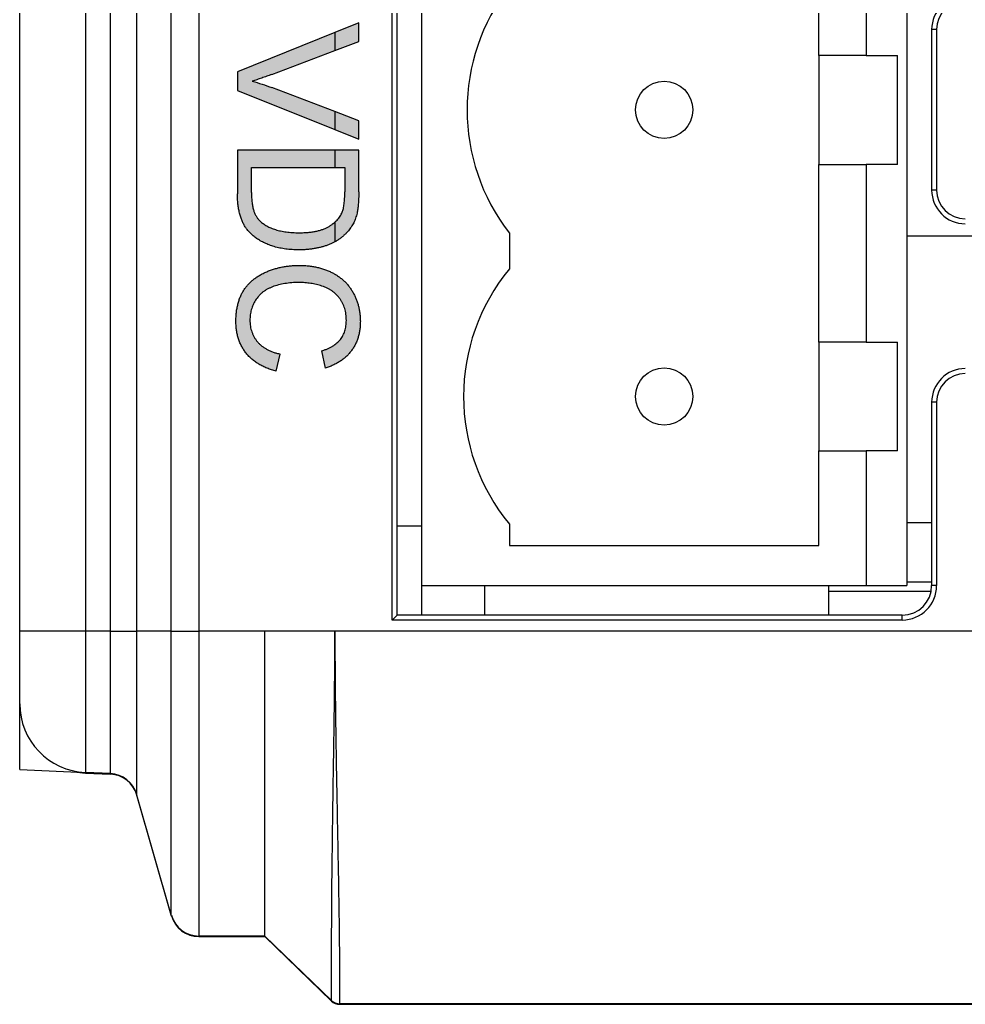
# Model space of a CAD drawing. Extents: x 322 to 1472, y 144 to 807.
# Drawn here: x 426.13 to 442.63, y 483.73 to 500.91 of the extents above; entities that cross this region are included whole.
import ezdxf

# ---------------------------------------------------------------- set-up
doc = ezdxf.new("R2010")
doc.units = 0
doc.header["$LTSCALE"] = 2
doc.layers.get('0').update_dxf_attribs({"linetype": 'CONTINUOUS'})
doc.layers.add('DIM', color=7, linetype='CONTINUOUS')

msp = doc.modelspace()

# ---------------------------------------------------------------- hatches: boundary and pattern name
at = {"layer": 'DIM'}
for points in [[(431.626, 500.688), (431.626, 500.375), (432.043, 500.533), (432.043, 500.856)], [(431.626, 499.307), (431.626, 498.993), (432.043, 498.825), (432.043, 499.149)]]:
    msp.add_hatch(color=256, dxfattribs=at).paths.add_polyline_path(points, flags=0)
h = msp.add_hatch(color=256, dxfattribs=at)
edge = h.paths.add_edge_path(flags=0)
edge.add_line((431.626, 499.307), (430.526, 499.726))
edge.add_spline(control_points=[(430.526, 499.726), (430.469, 499.747), (430.356, 499.789), (430.241, 499.823), (430.184, 499.841)], knot_values=[0, 0, 0, 0, 0.503559, 1, 1, 1, 1], weights=[1, 1, 1, 1, 1], degree=3, periodic=0)
edge.add_spline(control_points=[(430.184, 499.841), (430.211, 499.849), (430.266, 499.865), (430.35, 499.893), (430.437, 499.924), (430.496, 499.946), (430.526, 499.957)], knot_values=[0, 0, 0, 0, 0.234415, 0.480262, 0.734313, 1, 1, 1, 1], weights=[1, 1, 1, 1, 1, 1, 1], degree=3, periodic=0)
edge.add_line((430.526, 499.957), (431.626, 500.375))
edge.add_line((431.626, 500.375), (431.626, 500.688))
edge.add_line((431.626, 500.688), (429.926, 500.003))
edge.add_line((429.926, 500.003), (429.926, 499.679))
edge.add_line((429.926, 499.679), (431.626, 498.993))
edge.add_line((431.626, 498.993), (431.626, 499.307))
h = msp.add_hatch(color=256, dxfattribs=at)
edge = h.paths.add_edge_path(flags=0)
edge.add_spline(control_points=[(431.001, 497.195), (430.962, 497.195), (430.887, 497.197), (430.78, 497.207), (430.681, 497.223), (430.592, 497.247), (430.511, 497.276), (430.439, 497.311), (430.375, 497.351), (430.338, 497.383), (430.32, 497.398)], knot_values=[0, 0, 0, 0, 0.159911, 0.308166, 0.444832, 0.572184, 0.689559, 0.79914, 0.902227, 1, 1, 1, 1], weights=[1, 1, 1, 1, 1, 1, 1, 1, 1, 1, 1], degree=3, periodic=0)
edge.add_spline(control_points=[(430.32, 497.398), (430.308, 497.41), (430.285, 497.435), (430.255, 497.479), (430.229, 497.528), (430.208, 497.583), (430.191, 497.647), (430.179, 497.721), (430.172, 497.806), (430.171, 497.866), (430.17, 497.898)], knot_values=[0, 0, 0, 0, 0.092912, 0.19007, 0.292993, 0.402666, 0.523878, 0.663347, 0.822044, 1, 1, 1, 1], weights=[1, 1, 1, 1, 1, 1, 1, 1, 1, 1, 1], degree=3, periodic=0)
edge.add_line((430.17, 497.898), (430.17, 498.335))
edge.add_line((430.17, 498.335), (431.626, 498.335))
edge.add_line((431.626, 498.335), (431.626, 498.633))
edge.add_line((431.626, 498.633), (429.926, 498.633))
edge.add_line((429.926, 498.633), (429.926, 497.875))
edge.add_spline(control_points=[(429.926, 497.875), (429.926, 497.844), (429.927, 497.784), (429.934, 497.697), (429.945, 497.615), (429.961, 497.539), (429.981, 497.468), (430.005, 497.402), (430.034, 497.342), (430.067, 497.286), (430.106, 497.235), (430.151, 497.186), (430.203, 497.139), (430.261, 497.094), (430.326, 497.052), (430.399, 497.014), (430.481, 496.981), (430.57, 496.951), (430.666, 496.926), (430.77, 496.909), (430.881, 496.898), (430.957, 496.897), (430.996, 496.896)], knot_values=[0, 0, 0, 0, 0.055706, 0.108235, 0.15802, 0.204715, 0.249104, 0.291294, 0.331284, 0.369664, 0.408137, 0.447919, 0.489866, 0.533759, 0.580176, 0.629994, 0.682797, 0.739427, 0.799528, 0.862735, 0.929462, 1, 1, 1, 1], weights=[1, 1, 1, 1, 1, 1, 1, 1, 1, 1, 1, 1, 1, 1, 1, 1, 1, 1, 1, 1, 1, 1, 1], degree=3, periodic=0)
edge.add_spline(control_points=[(430.996, 496.896), (431.019, 496.897), (431.065, 496.897), (431.133, 496.901), (431.199, 496.907), (431.263, 496.917), (431.325, 496.928), (431.385, 496.943), (431.443, 496.959), (431.499, 496.978), (431.553, 497.001), (431.595, 497.02), (431.619, 497.033), (431.626, 497.037)], knot_values=[0.317907, 0.317907, 0.317907, 0.317907, 0.391071, 0.462119, 0.531158, 0.59881, 0.664637, 0.72894, 0.792092, 0.854065, 0.914907, 0.974206, 1, 1, 1, 1], weights=[1, 1, 1, 1, 1, 1, 1, 1, 1, 1, 1, 1, 1, 1], degree=3, periodic=0)
edge.add_line((431.626, 497.037), (431.626, 497.38))
edge.add_spline(control_points=[(431.626, 497.38), (431.617, 497.371), (431.594, 497.353), (431.557, 497.326), (431.514, 497.299), (431.466, 497.274), (431.414, 497.252), (431.357, 497.235), (431.295, 497.22), (431.228, 497.209), (431.156, 497.2), (431.08, 497.196), (431.028, 497.195), (431.001, 497.195)], knot_values=[0, 0, 0, 0, 0.042835, 0.097587, 0.155108, 0.214934, 0.278539, 0.346076, 0.417329, 0.493427, 0.574719, 0.660863, 0.752121, 0.752121, 0.752121, 0.752121], weights=[1, 1, 1, 1, 1, 1, 1, 1, 1, 1, 1, 1, 1, 1], degree=3, periodic=0)
h = msp.add_hatch(color=256, dxfattribs=at)
edge = h.paths.add_edge_path(flags=0)
edge.add_spline(control_points=[(431.861, 497.228), (431.878, 497.249), (431.913, 497.294), (431.956, 497.368), (431.989, 497.449), (432.005, 497.506), (432.012, 497.535)], knot_values=[0, 0, 0, 0, 0.242191, 0.486857, 0.738805, 1, 1, 1, 1], weights=[1, 1, 1, 1, 1, 1, 1], degree=3, periodic=0)
edge.add_spline(control_points=[(432.012, 497.535), (432.015, 497.547), (432.02, 497.57), (432.026, 497.608), (432.031, 497.649), (432.035, 497.694), (432.039, 497.743), (432.041, 497.795), (432.042, 497.851), (432.043, 497.89), (432.043, 497.909)], knot_values=[0, 0, 0, 0, 0.092236, 0.194022, 0.305369, 0.42432, 0.554326, 0.693206, 0.842109, 1, 1, 1, 1], weights=[1, 1, 1, 1, 1, 1, 1, 1, 1, 1, 1], degree=3, periodic=0)
edge.add_line((432.043, 497.909), (432.043, 498.633))
edge.add_line((432.043, 498.633), (431.626, 498.633))
edge.add_line((431.626, 498.633), (431.626, 498.335))
edge.add_line((431.626, 498.335), (431.798, 498.335))
edge.add_line((431.798, 498.335), (431.798, 497.906))
edge.add_spline(control_points=[(431.798, 497.906), (431.798, 497.886), (431.798, 497.849), (431.796, 497.795), (431.793, 497.744), (431.788, 497.699), (431.782, 497.657), (431.774, 497.62), (431.766, 497.586), (431.758, 497.565), (431.755, 497.556)], knot_values=[0, 0, 0, 0, 0.163966, 0.317219, 0.458754, 0.588794, 0.707262, 0.814752, 0.912575, 1, 1, 1, 1], weights=[1, 1, 1, 1, 1, 1, 1, 1, 1, 1, 1], degree=3, periodic=0)
edge.add_spline(control_points=[(431.755, 497.556), (431.749, 497.543), (431.739, 497.518), (431.718, 497.483), (431.693, 497.449), (431.664, 497.416), (431.641, 497.393), (431.628, 497.382), (431.626, 497.38)], knot_values=[0.752121, 0.752121, 0.752121, 0.752121, 0.797861, 0.844315, 0.891516, 0.940273, 0.990603, 1, 1, 1, 1], weights=[1, 1, 1, 1, 1, 1, 1, 1, 1], degree=3, periodic=0)
edge.add_line((431.626, 497.38), (431.626, 497.037))
edge.add_spline(control_points=[(431.626, 497.037), (431.635, 497.042), (431.66, 497.056), (431.7, 497.081), (431.744, 497.114), (431.785, 497.149), (431.825, 497.187), (431.849, 497.214), (431.861, 497.228)], knot_values=[0, 0, 0, 0, 0.032554, 0.09036, 0.147374, 0.204025, 0.261095, 0.317907, 0.317907, 0.317907, 0.317907], weights=[1, 1, 1, 1, 1, 1, 1, 1, 1], degree=3, periodic=0)
h = msp.add_hatch(color=256, dxfattribs=at)
edge = h.paths.add_edge_path(flags=0)
edge.add_spline(control_points=[(430.143, 495.672), (430.144, 495.687), (430.144, 495.718), (430.149, 495.763), (430.156, 495.807), (430.167, 495.851), (430.181, 495.894), (430.198, 495.936), (430.218, 495.977), (430.241, 496.017), (430.266, 496.056), (430.296, 496.091), (430.328, 496.125), (430.364, 496.156), (430.403, 496.184), (430.445, 496.209), (430.49, 496.231), (430.555, 496.259), (430.642, 496.286), (430.755, 496.309), (430.875, 496.324), (430.958, 496.326), (431.001, 496.326)], knot_values=[0, 0, 0, 0, 0.037896, 0.074888, 0.111902, 0.148473, 0.185284, 0.222382, 0.259519, 0.297485, 0.335548, 0.373317, 0.411646, 0.449821, 0.488878, 0.529099, 0.570274, 0.61293, 0.701931, 0.795625, 0.894657, 1, 1, 1, 1], weights=[1, 1, 1, 1, 1, 1, 1, 1, 1, 1, 1, 1, 1, 1, 1, 1, 1, 1, 1, 1, 1, 1, 1], degree=3, periodic=0)
edge.add_spline(control_points=[(431.001, 496.326), (431.035, 496.326), (431.103, 496.324), (431.204, 496.312), (431.304, 496.293), (431.385, 496.27), (431.448, 496.248), (431.493, 496.228), (431.536, 496.205), (431.576, 496.18), (431.605, 496.157), (431.622, 496.143), (431.626, 496.139)], knot_values=[0.444504, 0.444504, 0.444504, 0.444504, 0.529901, 0.614759, 0.699204, 0.783742, 0.825855, 0.86659, 0.906833, 0.946322, 0.985486, 1, 1, 1, 1], weights=[1, 1, 1, 1, 1, 1, 1, 1, 1, 1, 1, 1, 1], degree=3, periodic=0)
edge.add_line((431.626, 496.139), (431.626, 496.472))
edge.add_spline(control_points=[(431.626, 496.472), (431.608, 496.482), (431.57, 496.503), (431.51, 496.531), (431.445, 496.556), (431.377, 496.578), (431.307, 496.595), (431.234, 496.608), (431.158, 496.618), (431.08, 496.624), (431.027, 496.625), (431, 496.625)], knot_values=[0, 0, 0, 0, 0.037705, 0.079803, 0.122424, 0.165746, 0.210189, 0.255407, 0.302057, 0.35026, 0.399661, 0.399661, 0.399661, 0.399661], weights=[1, 1, 1, 1, 1, 1, 1, 1, 1, 1, 1, 1], degree=3, periodic=0)
edge.add_spline(control_points=[(431, 496.625), (430.975, 496.625), (430.926, 496.624), (430.852, 496.619), (430.78, 496.61), (430.709, 496.598), (430.639, 496.582), (430.571, 496.564), (430.503, 496.541), (430.437, 496.516), (430.374, 496.486), (430.314, 496.454), (430.258, 496.418), (430.206, 496.38), (430.158, 496.338), (430.113, 496.293), (430.073, 496.245), (430.036, 496.193), (430.004, 496.138), (429.975, 496.079), (429.952, 496.016), (429.933, 495.949), (429.917, 495.878), (429.906, 495.804), (429.9, 495.725), (429.899, 495.671), (429.899, 495.644)], knot_values=[0, 0, 0, 0, 0.044628, 0.088589, 0.132013, 0.174938, 0.217805, 0.260116, 0.302603, 0.345066, 0.386921, 0.427527, 0.466976, 0.505763, 0.543681, 0.581504, 0.619123, 0.656755, 0.69471, 0.733827, 0.773941, 0.815344, 0.858651, 0.903752, 0.950804, 1, 1, 1, 1], weights=[1, 1, 1, 1, 1, 1, 1, 1, 1, 1, 1, 1, 1, 1, 1, 1, 1, 1, 1, 1, 1, 1, 1, 1, 1, 1, 1], degree=3, periodic=0)
edge.add_spline(control_points=[(429.899, 495.644), (429.9, 495.617), (429.901, 495.565), (429.909, 495.488), (429.923, 495.414), (429.943, 495.343), (429.968, 495.275), (429.999, 495.211), (430.036, 495.149), (430.078, 495.091), (430.126, 495.037), (430.179, 494.987), (430.238, 494.941), (430.301, 494.9), (430.369, 494.863), (430.443, 494.831), (430.521, 494.802), (430.576, 494.787), (430.604, 494.78)], knot_values=[0, 0, 0, 0, 0.0661, 0.129744, 0.191297, 0.251836, 0.311231, 0.369848, 0.428468, 0.487747, 0.547421, 0.607245, 0.667999, 0.729844, 0.793803, 0.859984, 0.928422, 1, 1, 1, 1], weights=[1, 1, 1, 1, 1, 1, 1, 1, 1, 1, 1, 1, 1, 1, 1, 1, 1, 1, 1], degree=3, periodic=0)
edge.add_line((430.604, 494.78), (430.673, 495.078))
edge.add_spline(control_points=[(430.673, 495.078), (430.652, 495.083), (430.61, 495.092), (430.55, 495.111), (430.495, 495.133), (430.443, 495.158), (430.395, 495.186), (430.351, 495.217), (430.312, 495.252), (430.276, 495.289), (430.245, 495.33), (430.217, 495.372), (430.195, 495.417), (430.176, 495.464), (430.161, 495.512), (430.151, 495.564), (430.144, 495.617), (430.144, 495.653), (430.143, 495.672)], knot_values=[0, 0, 0, 0, 0.0751, 0.147009, 0.215625, 0.28139, 0.344928, 0.405992, 0.466034, 0.525613, 0.584239, 0.64163, 0.699112, 0.75679, 0.815312, 0.874889, 0.936664, 1, 1, 1, 1], weights=[1, 1, 1, 1, 1, 1, 1, 1, 1, 1, 1, 1, 1, 1, 1, 1, 1, 1, 1], degree=3, periodic=0)
h = msp.add_hatch(color=256, dxfattribs=at)
edge = h.paths.add_edge_path(flags=0)
edge.add_line((431.626, 494.899), (431.626, 495.243))
edge.add_spline(control_points=[(431.626, 495.243), (431.613, 495.234), (431.587, 495.216), (431.543, 495.192), (431.496, 495.17), (431.445, 495.15), (431.409, 495.138), (431.391, 495.132)], knot_values=[0, 0, 0, 0, 0.063009, 0.129374, 0.198993, 0.272927, 0.350158, 0.350158, 0.350158, 0.350158], weights=[1, 1, 1, 1, 1, 1, 1, 1], degree=3, periodic=0)
edge.add_line((431.391, 495.132), (431.455, 494.834))
edge.add_spline(control_points=[(431.455, 494.834), (431.478, 494.841), (431.525, 494.856), (431.582, 494.878), (431.615, 494.894), (431.626, 494.899)], knot_values=[0.833976, 0.833976, 0.833976, 0.833976, 0.901616, 0.966814, 1, 1, 1, 1], weights=[1, 1, 1, 1, 1, 1], degree=3, periodic=0)

# ---------------------------------------------------------------- linework, layer by layer
at = {"color": 7, "linetype": 'CONTINUOUS'}
for p, q in [((427.708, 490.243), (427.708, 586.243)), ((428.167, 586.243), (428.167, 490.243)), ((428.772, 490.243), (428.772, 586.243)), ((429.253, 586.243), (429.253, 490.243)), ((432.626, 490.438), (432.626, 508.238)), ((432.713, 490.525), (432.713, 508.15)), ((433.136, 507.638), (433.136, 491.038)), ((441.606, 507.638), (441.606, 491.038)), ((426.126, 487.828), (426.126, 503.375)), ((427.274, 503.34), (427.274, 490.243)), ((440.071, 500.288), (440.071, 503.388)), ((440.897, 503.388), (440.897, 500.288)), ((426.126, 490.243), (426.126, 502.226)), ((432.043, 500.856), (431.626, 500.688)), ((432.043, 500.533), (432.043, 500.856)), ((442.126, 500.738), (442.039, 500.738)), ((442.039, 500.738), (442.039, 497.938)), ((442.126, 500.738), (442.126, 497.938)), ((431.626, 500.688), (429.926, 500.003)), ((431.626, 500.688), (431.626, 500.375)), ((431.626, 500.375), (432.043, 500.533)), ((430.526, 499.957), (431.626, 500.375)), ((440.897, 500.288), (440.071, 500.288)), ((440.071, 500.288), (440.071, 498.388)), ((440.897, 500.288), (441.443, 500.288)), ((441.443, 498.388), (441.443, 500.288)), ((429.926, 500.003), (429.926, 499.679)), ((431.626, 499.307), (430.526, 499.726)), ((429.926, 499.679), (431.626, 498.993)), ((432.043, 499.149), (431.626, 499.307)), ((431.626, 499.307), (431.626, 498.993)), ((432.043, 498.825), (432.043, 499.149)), ((431.626, 498.993), (432.043, 498.825)), ((431.626, 498.633), (429.926, 498.633)), ((429.926, 498.633), (429.926, 497.875)), ((432.043, 498.633), (431.626, 498.633)), ((431.626, 498.633), (431.626, 498.335)), ((432.043, 497.909), (432.043, 498.633)), ((430.17, 498.335), (431.626, 498.335)), ((430.17, 497.898), (430.17, 498.335)), ((431.626, 498.335), (431.798, 498.335)), ((431.798, 498.335), (431.798, 497.906)), ((440.071, 495.288), (440.071, 498.388)), ((440.071, 498.388), (440.897, 498.388)), ((440.897, 498.388), (440.897, 495.288)), ((441.443, 498.388), (440.897, 498.388)), ((442.126, 497.938), (442.039, 497.938)), ((431.626, 497.38), (431.626, 497.037)), ((434.671, 497.188), (434.671, 496.565)), ((440.897, 495.288), (440.071, 495.288)), ((440.071, 495.288), (440.071, 493.388)), ((440.897, 495.288), (441.443, 495.288)), ((441.443, 493.388), (441.443, 495.288)), ((430.604, 494.78), (430.673, 495.078)), ((431.391, 495.132), (431.455, 494.834)), ((442.126, 494.238), (442.039, 494.238)), ((442.039, 494.238), (442.039, 491.038)), ((442.126, 494.238), (442.126, 491.038)), ((440.071, 491.738), (440.071, 493.388)), ((440.071, 493.388), (440.897, 493.388)), ((440.897, 493.388), (440.897, 491.038)), ((441.443, 493.388), (440.897, 493.388)), ((434.671, 492.111), (434.671, 491.738)), ((442.039, 492.135), (441.606, 492.135)), ((434.671, 491.738), (440.071, 491.738)), ((433.136, 491.069), (433.136, 490.525)), ((433.136, 491.038), (440.897, 491.038)), ((434.236, 491.038), (434.236, 490.525)), ((440.236, 491.038), (440.236, 490.525)), ((440.897, 491.038), (441.606, 491.038)), ((442.126, 491.038), (442.039, 491.038)), ((442.028, 490.933), (440.236, 490.933)), ((432.626, 490.438), (432.713, 490.525)), ((441.526, 490.438), (432.626, 490.438)), ((441.526, 490.525), (432.713, 490.525)), ((441.526, 490.438), (441.526, 490.525)), ((427.274, 490.243), (426.126, 490.243)), ((426.126, 488.977), (426.126, 490.243)), ((427.708, 490.243), (427.274, 490.243)), ((427.274, 490.243), (427.274, 487.778)), ((427.708, 487.759), (427.708, 490.243)), ((427.708, 490.243), (428.167, 490.243)), ((428.167, 490.243), (428.167, 487.397)), ((428.772, 490.243), (428.167, 490.243)), ((428.772, 490.243), (429.253, 490.243)), ((428.772, 485.287), (428.772, 490.243)), ((430.402, 490.243), (429.253, 490.243)), ((429.253, 490.243), (429.253, 484.925)), ((431.626, 490.243), (430.402, 490.243)), ((447.626, 490.243), (431.626, 490.243)), ((426.126, 487.828), (427.274, 487.778)), ((427.123, 487.784), (427.274, 487.768)), ((427.708, 487.759), (427.274, 487.778)), ((427.274, 487.768), (427.708, 487.749)), ((428.772, 485.287), (428.167, 487.397)), ((428.167, 487.388), (428.772, 485.278)), ((430.402, 484.925), (429.253, 484.925)), ((429.253, 484.915), (430.402, 484.915)), ((431.568, 483.799), (430.402, 484.925)), ((430.402, 484.915), (431.568, 483.79)), ((447.545, 483.743), (431.707, 483.743)), ((431.707, 483.734), (435.126, 483.734)), ((435.126, 483.734), (435.126, 483.743)), ((435.126, 483.734), (444.126, 483.734))]:
    msp.add_line(p, q, dxfattribs=at)
at = {"color": 8, "linetype": 'CONTINUOUS'}
for p, q in [((444.126, 497.135), (441.606, 497.135)), ((433.136, 492.076), (432.713, 492.076)), ((441.606, 491.104), (442.039, 491.104))]:
    msp.add_line(p, q, dxfattribs=at)
at = {"color": 7, "linetype": 'CONTINUOUS'}
for centre in [(437.371, 499.338), (437.371, 494.338)]:
    msp.add_circle(centre, 0.5, dxfattribs=at)
for centre, radius, start, end in [((437.433, 499.338), 3.5, 142.1, 217.9), ((442.626, 500.738), 0.587, 90, 180), ((442.626, 500.738), 0.5, 90, 180), ((442.626, 497.938), 0.587, 180, 270), ((442.626, 497.938), 0.5, 180, 270), ((437.371, 494.338), 3.5, 140.4823, 219.5177), ((442.626, 494.238), 0.587, 90, 180), ((442.626, 494.238), 0.5, 90, 180), ((441.526, 491.038), 0.6, 270, 0), ((441.526, 491.038), 0.513, 270, 0), ((427.326, 488.977), 1.2, 180, 267.5), ((427.687, 487.259), 0.5, 16, 87.5), ((427.687, 487.25), 0.5, 16, 87.5), ((429.253, 485.425), 0.5, 196, 270), ((429.253, 485.415), 0.5, 196, 270), ((431.707, 483.934), 0.2, 226, 270)]:
    msp.add_arc(centre, radius, start, end, dxfattribs=at)
for points, knots in [([(430.526, 499.957), (430.496, 499.946), (430.437, 499.924), (430.35, 499.893), (430.266, 499.865), (430.211, 499.849), (430.184, 499.841)], [0, 0, 0, 0, 0.265687, 0.519738, 0.765585, 1, 1, 1, 1]), ([(430.184, 499.841), (430.241, 499.823), (430.356, 499.789), (430.469, 499.747), (430.526, 499.726)], [0, 0, 0, 0, 0.496441, 1, 1, 1, 1]), ([(430.996, 496.896), (430.957, 496.897), (430.881, 496.898), (430.77, 496.909), (430.666, 496.926), (430.57, 496.951), (430.481, 496.981), (430.399, 497.014), (430.326, 497.052), (430.261, 497.094), (430.203, 497.139), (430.151, 497.186), (430.106, 497.235), (430.067, 497.286), (430.034, 497.342), (430.005, 497.402), (429.981, 497.468), (429.961, 497.539), (429.945, 497.615), (429.934, 497.697), (429.927, 497.784), (429.926, 497.844), (429.926, 497.875)], [0, 0, 0, 0, 0.070538, 0.137265, 0.200472, 0.260573, 0.317203, 0.370006, 0.419824, 0.466241, 0.510134, 0.552081, 0.591863, 0.630336, 0.668716, 0.708706, 0.750896, 0.795285, 0.84198, 0.891765, 0.944294, 1, 1, 1, 1]), ([(430.17, 497.898), (430.171, 497.866), (430.172, 497.806), (430.179, 497.721), (430.191, 497.647), (430.208, 497.583), (430.229, 497.528), (430.255, 497.479), (430.285, 497.435), (430.308, 497.41), (430.32, 497.398)], [0, 0, 0, 0, 0.177956, 0.336653, 0.476122, 0.597334, 0.707007, 0.80993, 0.907088, 1, 1, 1, 1]), ([(431.755, 497.556), (431.758, 497.565), (431.766, 497.586), (431.774, 497.62), (431.782, 497.657), (431.788, 497.699), (431.793, 497.744), (431.796, 497.795), (431.798, 497.849), (431.798, 497.886), (431.798, 497.906)], [0, 0, 0, 0, 0.087425, 0.1852479, 0.2927384, 0.4112061, 0.5412456, 0.6827809, 0.836034, 1, 1, 1, 1]), ([(432.043, 497.909), (432.043, 497.89), (432.042, 497.851), (432.041, 497.795), (432.039, 497.743), (432.035, 497.694), (432.031, 497.649), (432.026, 497.608), (432.02, 497.57), (432.015, 497.547), (432.012, 497.535)], [0, 0, 0, 0, 0.157891, 0.306794, 0.445674, 0.57568, 0.694631, 0.805978, 0.907764, 1, 1, 1, 1]), ([(431.626, 497.38), (431.628, 497.382), (431.641, 497.393), (431.664, 497.416), (431.693, 497.449), (431.718, 497.483), (431.739, 497.518), (431.749, 497.543), (431.755, 497.556)], [0.7521207, 0.7521207, 0.7521207, 0.7521207, 0.761518, 0.8118475, 0.8606042, 0.9078057, 0.9542593, 1, 1, 1, 1]), ([(432.012, 497.535), (432.005, 497.506), (431.989, 497.449), (431.956, 497.368), (431.913, 497.294), (431.878, 497.249), (431.861, 497.228)], [0, 0, 0, 0, 0.2611949, 0.5131428, 0.7578093, 1, 1, 1, 1]), ([(430.32, 497.398), (430.338, 497.383), (430.375, 497.351), (430.439, 497.311), (430.511, 497.276), (430.592, 497.247), (430.681, 497.223), (430.78, 497.207), (430.887, 497.197), (430.962, 497.195), (431.001, 497.195)], [0, 0, 0, 0, 0.097773, 0.20086, 0.310441, 0.427816, 0.555168, 0.691834, 0.840089, 1, 1, 1, 1]), ([(431.001, 497.195), (431.028, 497.195), (431.08, 497.196), (431.156, 497.2), (431.228, 497.209), (431.295, 497.22), (431.357, 497.235), (431.414, 497.252), (431.466, 497.274), (431.514, 497.299), (431.557, 497.326), (431.594, 497.353), (431.617, 497.371), (431.626, 497.38)], [0, 0, 0, 0, 0.0912579, 0.1774017, 0.2586939, 0.3347915, 0.4060451, 0.4735814, 0.5371872, 0.5970124, 0.6545334, 0.7092862, 0.7521207, 0.7521207, 0.7521207, 0.7521207]), ([(431.861, 497.228), (431.849, 497.214), (431.825, 497.187), (431.785, 497.149), (431.744, 497.114), (431.7, 497.081), (431.66, 497.056), (431.635, 497.042), (431.626, 497.037)], [0, 0, 0, 0, 0.0568123, 0.1138818, 0.1705331, 0.2275474, 0.2853527, 0.3179071, 0.3179071, 0.3179071, 0.3179071]), ([(431.626, 497.037), (431.619, 497.033), (431.595, 497.02), (431.553, 497.001), (431.499, 496.978), (431.443, 496.959), (431.385, 496.943), (431.325, 496.928), (431.263, 496.917), (431.199, 496.907), (431.133, 496.901), (431.065, 496.897), (431.019, 496.897), (430.996, 496.896)], [0.3179071, 0.3179071, 0.3179071, 0.3179071, 0.3437011, 0.4030002, 0.4638421, 0.5258155, 0.588967, 0.6532705, 0.7190966, 0.7867486, 0.8557883, 0.9268358, 1, 1, 1, 1]), ([(429.899, 495.644), (429.899, 495.671), (429.9, 495.725), (429.906, 495.804), (429.917, 495.878), (429.933, 495.949), (429.952, 496.016), (429.975, 496.079), (430.004, 496.138), (430.036, 496.193), (430.073, 496.245), (430.113, 496.293), (430.158, 496.338), (430.206, 496.38), (430.258, 496.418), (430.314, 496.454), (430.374, 496.486), (430.437, 496.516), (430.503, 496.541), (430.571, 496.564), (430.639, 496.582), (430.709, 496.598), (430.78, 496.61), (430.852, 496.619), (430.926, 496.624), (430.975, 496.625), (431, 496.625)], [0, 0, 0, 0, 0.049196, 0.096248, 0.141349, 0.184656, 0.226059, 0.266173, 0.30529, 0.343245, 0.380877, 0.418496, 0.456319, 0.494237, 0.533024, 0.572473, 0.613079, 0.654934, 0.697397, 0.739884, 0.782195, 0.825062, 0.867987, 0.911411, 0.955372, 1, 1, 1, 1]), ([(431, 496.625), (431.027, 496.625), (431.08, 496.624), (431.158, 496.618), (431.234, 496.608), (431.307, 496.595), (431.377, 496.578), (431.445, 496.556), (431.51, 496.531), (431.57, 496.503), (431.608, 496.482), (431.626, 496.472)], [0, 0, 0, 0, 0.0494014, 0.0976048, 0.1442547, 0.1894721, 0.233915, 0.2772371, 0.3198588, 0.3619567, 0.3996615, 0.3996615, 0.3996615, 0.3996615]), ([(431.626, 496.472), (431.628, 496.471), (431.649, 496.459), (431.687, 496.434), (431.739, 496.395), (431.788, 496.353), (431.832, 496.308), (431.873, 496.259), (431.91, 496.206), (431.944, 496.151), (431.973, 496.094), (431.999, 496.035), (432.021, 495.974), (432.039, 495.912), (432.053, 495.848), (432.062, 495.784), (432.069, 495.717), (432.069, 495.672), (432.07, 495.65)], [0.3996615, 0.3996615, 0.3996615, 0.3996615, 0.4034858, 0.4439336, 0.4836492, 0.5228933, 0.5618584, 0.6007949, 0.6401043, 0.6796434, 0.7193998, 0.7588542, 0.7983155, 0.8378024, 0.8774686, 0.9176828, 0.9583929, 1, 1, 1, 1]), ([(431.001, 496.326), (430.958, 496.326), (430.875, 496.324), (430.755, 496.309), (430.642, 496.286), (430.555, 496.259), (430.49, 496.231), (430.445, 496.209), (430.403, 496.184), (430.364, 496.156), (430.328, 496.125), (430.296, 496.091), (430.266, 496.056), (430.241, 496.017), (430.218, 495.977), (430.198, 495.936), (430.181, 495.894), (430.167, 495.851), (430.156, 495.807), (430.149, 495.763), (430.144, 495.718), (430.144, 495.687), (430.143, 495.672)], [0, 0, 0, 0, 0.105343, 0.204375, 0.298069, 0.38707, 0.429726, 0.470901, 0.511122, 0.550179, 0.588354, 0.626683, 0.664452, 0.702515, 0.740481, 0.777618, 0.814716, 0.851527, 0.888098, 0.925112, 0.962104, 1, 1, 1, 1]), ([(431.626, 496.139), (431.622, 496.143), (431.605, 496.157), (431.576, 496.18), (431.536, 496.205), (431.493, 496.228), (431.448, 496.248), (431.385, 496.27), (431.304, 496.293), (431.204, 496.312), (431.103, 496.324), (431.035, 496.326), (431.001, 496.326)], [0.4445036, 0.4445036, 0.4445036, 0.4445036, 0.4590173, 0.498182, 0.5376702, 0.5779133, 0.6186488, 0.6607616, 0.7452992, 0.8297447, 0.9146021, 1, 1, 1, 1]), ([(431.826, 495.664), (431.825, 495.683), (431.825, 495.72), (431.819, 495.774), (431.81, 495.825), (431.798, 495.875), (431.781, 495.922), (431.761, 495.966), (431.738, 496.008), (431.711, 496.048), (431.681, 496.085), (431.652, 496.115), (431.634, 496.133), (431.626, 496.139)], [0, 0, 0, 0, 0.0467628, 0.0919687, 0.1358044, 0.1782316, 0.2194414, 0.2601769, 0.3002796, 0.3405476, 0.3803112, 0.419642, 0.4445036, 0.4445036, 0.4445036, 0.4445036]), ([(430.604, 494.78), (430.576, 494.787), (430.521, 494.802), (430.443, 494.831), (430.369, 494.863), (430.301, 494.9), (430.238, 494.941), (430.179, 494.987), (430.126, 495.037), (430.078, 495.091), (430.036, 495.149), (429.999, 495.211), (429.968, 495.275), (429.943, 495.343), (429.923, 495.414), (429.909, 495.488), (429.901, 495.565), (429.9, 495.617), (429.899, 495.644)], [0, 0, 0, 0, 0.071578, 0.140016, 0.206197, 0.270156, 0.332001, 0.392755, 0.452579, 0.512253, 0.571532, 0.630152, 0.688769, 0.748164, 0.808703, 0.870256, 0.9339, 1, 1, 1, 1]), ([(430.143, 495.672), (430.144, 495.653), (430.144, 495.617), (430.151, 495.564), (430.161, 495.512), (430.176, 495.464), (430.195, 495.417), (430.217, 495.372), (430.245, 495.33), (430.276, 495.289), (430.312, 495.252), (430.351, 495.217), (430.395, 495.186), (430.443, 495.158), (430.495, 495.133), (430.55, 495.111), (430.61, 495.092), (430.652, 495.083), (430.673, 495.078)], [0, 0, 0, 0, 0.063336, 0.125111, 0.184688, 0.24321, 0.300888, 0.35837, 0.415761, 0.474387, 0.533966, 0.594008, 0.655072, 0.71861, 0.784375, 0.852991, 0.9249, 1, 1, 1, 1]), ([(431.626, 495.243), (431.626, 495.243), (431.638, 495.252), (431.662, 495.271), (431.694, 495.301), (431.722, 495.333), (431.746, 495.367), (431.768, 495.403), (431.786, 495.442), (431.801, 495.482), (431.812, 495.525), (431.82, 495.569), (431.825, 495.616), (431.825, 495.648), (431.826, 495.664)], [0.3501583, 0.3501583, 0.3501583, 0.3501583, 0.3506325, 0.4113068, 0.4699644, 0.5267072, 0.5824983, 0.6385087, 0.694918, 0.7524204, 0.811251, 0.8718561, 0.9346442, 1, 1, 1, 1]), ([(432.07, 495.65), (432.069, 495.624), (432.068, 495.575), (432.061, 495.502), (432.048, 495.432), (432.031, 495.365), (432.008, 495.301), (431.98, 495.24), (431.947, 495.183), (431.909, 495.128), (431.867, 495.077), (431.82, 495.03), (431.769, 494.987), (431.715, 494.948), (431.666, 494.92), (431.636, 494.904), (431.626, 494.899)], [0, 0, 0, 0, 0.0686495, 0.1349374, 0.1988419, 0.2614093, 0.3225168, 0.3823769, 0.4424709, 0.5022278, 0.5621014, 0.6217316, 0.6818513, 0.7420492, 0.8039081, 0.8339762, 0.8339762, 0.8339762, 0.8339762]), ([(431.391, 495.132), (431.409, 495.138), (431.445, 495.15), (431.496, 495.17), (431.543, 495.192), (431.587, 495.216), (431.613, 495.234), (431.626, 495.243)], [0, 0, 0, 0, 0.0772311, 0.1511652, 0.2207847, 0.2871495, 0.3501583, 0.3501583, 0.3501583, 0.3501583]), ([(431.626, 494.899), (431.615, 494.894), (431.582, 494.878), (431.525, 494.856), (431.478, 494.841), (431.455, 494.834)], [0.8339762, 0.8339762, 0.8339762, 0.8339762, 0.8671622, 0.9323606, 1, 1, 1, 1]), ([(430.402, 487.584), (430.402, 487.986), (430.402, 488.418), (430.402, 489.315), (430.402, 489.779), (430.402, 490.243)], [0, 0, 0, 0, 0.5, 0.5, 1, 1, 1, 1]), ([(431.568, 483.799), (431.568, 483.8), (431.568, 483.802), (431.568, 483.817), (431.568, 483.843), (431.567, 483.88), (431.567, 483.924), (431.568, 483.995), (431.568, 484.124), (431.568, 484.408), (431.569, 484.931), (431.573, 485.716), (431.585, 486.762), (431.6, 487.735), (431.613, 488.567), (431.62, 489.14), (431.625, 489.689), (431.626, 490.063), (431.626, 490.243)], [0, 0, 0, 0, 0.029521, 0.059045, 0.08855, 0.118028, 0.147482, 0.166495, 0.220883, 0.293913, 0.392859, 0.511315, 0.617755, 0.762417, 0.827135, 0.882491, 0.943374, 1, 1, 1, 1]), ([(431.626, 490.243), (431.626, 490.126), (431.627, 489.884), (431.629, 489.51), (431.633, 489.08), (431.639, 488.569), (431.651, 487.798), (431.67, 486.818), (431.687, 485.907), (431.698, 485.257), (431.703, 484.782), (431.706, 484.429), (431.709, 484.2), (431.708, 483.996), (431.707, 483.888), (431.707, 483.827), (431.707, 483.808), (431.707, 483.786), (431.707, 483.764), (431.707, 483.747), (431.707, 483.744), (431.707, 483.743)], [0, 0, 0, 0, 0.036658, 0.075633, 0.116723, 0.171177, 0.235976, 0.360111, 0.486157, 0.548832, 0.613708, 0.6963, 0.741848, 0.775589, 0.870758, 0.87946, 0.892869, 0.911225, 0.934868, 0.96426, 1, 1, 1, 1]), ([(430.402, 484.925), (430.402, 484.925), (430.402, 484.986), (430.402, 485.226), (430.402, 485.405), (430.402, 485.87), (430.402, 486.154), (430.402, 486.811), (430.402, 487.182), (430.402, 487.584)], [0, 0, 0, 0, 0.25, 0.25, 0.5, 0.5, 0.75, 0.75, 1, 1, 1, 1])]:
    msp.add_open_spline(points, degree=3, knots=knots, dxfattribs=at)
msp.add_open_spline([(431.568, 483.799), (431.604, 483.765), (431.657, 483.743), (431.707, 483.743)], degree=3, dxfattribs=at)
at = {"layer": 'DIM'}
for points in [[(431.626, 496.472), (431.626, 496.472), (431.626, 496.472)], [(431.626, 496.139), (431.626, 496.472), (431.626, 496.139)], [(431.626, 496.139), (431.626, 496.472), (431.626, 496.472)], [(431.626, 496.139), (431.626, 496.472), (431.638, 496.128)], [(431.638, 496.128), (431.626, 496.472), (431.638, 496.465)], [(431.638, 496.128), (431.638, 496.465), (431.638, 496.128)], [(431.638, 496.128), (431.638, 496.465), (431.638, 496.465)], [(431.638, 496.128), (431.638, 496.465), (431.65, 496.117)], [(431.65, 496.117), (431.638, 496.465), (431.65, 496.458)], [(431.65, 496.117), (431.65, 496.458), (431.65, 496.117)], [(431.65, 496.117), (431.65, 496.458), (431.65, 496.457)], [(431.65, 496.117), (431.65, 496.457), (431.652, 496.115)], [(431.652, 496.115), (431.65, 496.457), (431.652, 496.457)], [(431.652, 496.115), (431.652, 496.457), (431.652, 496.115)], [(431.652, 496.115), (431.652, 496.457), (431.652, 496.456)], [(431.652, 496.115), (431.652, 496.456), (431.662, 496.105)], [(431.662, 496.105), (431.652, 496.456), (431.662, 496.45)], [(431.662, 496.105), (431.662, 496.45), (431.662, 496.105)], [(431.662, 496.105), (431.662, 496.45), (431.662, 496.45)], [(431.662, 496.105), (431.662, 496.45), (431.673, 496.093)], [(431.673, 496.093), (431.662, 496.45), (431.673, 496.443)], [(431.673, 496.093), (431.673, 496.443), (431.673, 496.093)], [(431.673, 496.093), (431.673, 496.443), (431.673, 496.443)], [(431.673, 496.093), (431.673, 496.443), (431.677, 496.088)], [(431.677, 496.088), (431.673, 496.443), (431.677, 496.44)], [(431.677, 496.088), (431.677, 496.44), (431.678, 496.087)], [(431.678, 496.087), (431.677, 496.44), (431.678, 496.44)], [(431.678, 496.087), (431.678, 496.44), (431.684, 496.08)], [(431.684, 496.08), (431.678, 496.44), (431.684, 496.435)], [(431.684, 496.08), (431.684, 496.435), (431.684, 496.08)], [(431.684, 496.08), (431.684, 496.435), (431.684, 496.435)], [(431.684, 496.08), (431.684, 496.435), (431.695, 496.068)], [(431.695, 496.068), (431.684, 496.435), (431.695, 496.428)], [(431.695, 496.068), (431.695, 496.428), (431.695, 496.067)], [(431.695, 496.067), (431.695, 496.428), (431.695, 496.428)], [(431.695, 496.067), (431.695, 496.428), (431.702, 496.059)], [(431.702, 496.059), (431.695, 496.428), (431.702, 496.423)], [(431.702, 496.059), (431.702, 496.423), (431.703, 496.057)], [(431.703, 496.057), (431.702, 496.423), (431.703, 496.422)], [(431.703, 496.057), (431.703, 496.422), (431.705, 496.055)], [(431.705, 496.055), (431.703, 496.422), (431.705, 496.42)], [(431.705, 496.055), (431.705, 496.42), (431.705, 496.054)], [(431.705, 496.054), (431.705, 496.42), (431.705, 496.42)], [(431.705, 496.054), (431.705, 496.42), (431.715, 496.041)], [(431.715, 496.041), (431.705, 496.42), (431.715, 496.413)], [(431.715, 496.041), (431.715, 496.413), (431.715, 496.041)], [(431.715, 496.041), (431.715, 496.413), (431.715, 496.412)], [(431.715, 496.041), (431.715, 496.412), (431.725, 496.028)], [(431.725, 496.028), (431.715, 496.412), (431.725, 496.405)], [(431.725, 496.028), (431.725, 496.405), (431.725, 496.027)], [(431.725, 496.027), (431.725, 496.405), (431.725, 496.405)], [(431.725, 496.027), (431.725, 496.405), (431.726, 496.026)], [(431.726, 496.026), (431.725, 496.405), (431.726, 496.404)], [(431.726, 496.026), (431.726, 496.404), (431.727, 496.024)], [(431.727, 496.024), (431.726, 496.404), (431.727, 496.403)], [(431.727, 496.024), (431.727, 496.403), (431.734, 496.014)], [(431.734, 496.014), (431.727, 496.403), (431.734, 496.398)], [(431.734, 496.014), (431.734, 496.398), (431.734, 496.013)], [(431.734, 496.013), (431.734, 496.398), (431.734, 496.398)], [(431.734, 496.013), (431.734, 496.398), (431.742, 496)], [(431.742, 496), (431.734, 496.398), (431.742, 496.391)], [(431.742, 496), (431.742, 496.391), (431.743, 495.999)], [(431.743, 495.999), (431.742, 496.391), (431.743, 496.391)], [(431.743, 495.999), (431.743, 496.391), (431.75, 495.987)], [(431.75, 495.987), (431.743, 496.391), (431.75, 496.385)], [(431.75, 495.987), (431.75, 496.385), (431.75, 495.986)], [(431.75, 495.986), (431.75, 496.385), (431.75, 496.385)], [(431.75, 495.986), (431.75, 496.385), (431.751, 495.985)], [(431.751, 495.985), (431.75, 496.385), (431.751, 496.384)], [(431.751, 495.985), (431.751, 496.384), (431.751, 495.985)], [(431.751, 495.985), (431.751, 496.384), (431.751, 496.384)], [(431.751, 495.985), (431.751, 496.384), (431.758, 495.971)], [(431.758, 495.971), (431.751, 496.384), (431.758, 496.378)], [(431.758, 495.971), (431.758, 496.378), (431.759, 495.97)], [(431.759, 495.97), (431.758, 496.378), (431.759, 496.378)], [(431.759, 495.97), (431.759, 496.378), (431.766, 495.956)], [(431.766, 495.956), (431.759, 496.378), (431.766, 496.371)], [(431.766, 495.956), (431.766, 496.371), (431.766, 495.955)], [(431.766, 495.955), (431.766, 496.371), (431.766, 496.371)], [(431.766, 495.955), (431.766, 496.371), (431.773, 495.941)], [(431.773, 495.941), (431.766, 496.371), (431.773, 496.366)], [(431.773, 495.941), (431.773, 496.366), (431.773, 495.941)], [(431.773, 495.941), (431.773, 496.366), (431.773, 496.366)], [(431.773, 495.941), (431.773, 496.366), (431.773, 495.94)], [(431.773, 495.94), (431.773, 496.366), (431.773, 496.365)], [(431.773, 495.94), (431.773, 496.365), (431.774, 495.937)], [(431.774, 495.937), (431.773, 496.365), (431.774, 496.364)], [(431.774, 495.937), (431.774, 496.364), (431.779, 495.926)], [(431.779, 495.926), (431.774, 496.364), (431.779, 496.36)], [(431.779, 495.926), (431.779, 496.36), (431.779, 495.925)], [(431.779, 495.925), (431.779, 496.36), (431.779, 496.359)], [(431.779, 495.925), (431.779, 496.359), (431.785, 495.91)], [(431.785, 495.91), (431.779, 496.359), (431.785, 496.354)], [(431.785, 495.91), (431.785, 496.354), (431.785, 495.909)], [(431.785, 495.909), (431.785, 496.354), (431.785, 496.354)], [(431.785, 495.909), (431.785, 496.354), (431.791, 495.894)], [(431.791, 495.894), (431.785, 496.354), (431.791, 496.349)], [(431.791, 495.894), (431.791, 496.349), (431.791, 495.893)], [(431.791, 495.893), (431.791, 496.349), (431.791, 496.349)], [(431.791, 495.893), (431.791, 496.349), (431.795, 495.881)], [(431.795, 495.881), (431.791, 496.349), (431.795, 496.345)], [(431.795, 495.881), (431.795, 496.345), (431.796, 495.878)], [(431.796, 495.878), (431.795, 496.345), (431.796, 496.344)], [(431.796, 495.878), (431.796, 496.344), (431.796, 495.878)], [(431.796, 495.878), (431.796, 496.344), (431.796, 496.344)], [(431.796, 495.878), (431.796, 496.344), (431.797, 495.876)], [(431.797, 495.876), (431.796, 496.344), (431.797, 496.343)], [(431.797, 495.876), (431.797, 496.343), (431.801, 495.862)], [(431.801, 495.862), (431.797, 496.343), (431.801, 496.339)], [(431.801, 495.862), (431.801, 496.339), (431.801, 495.862)], [(431.801, 495.862), (431.801, 496.339), (431.801, 496.339)], [(431.801, 495.862), (431.801, 496.339), (431.805, 495.846)], [(431.805, 495.846), (431.801, 496.339), (431.805, 496.335)], [(431.805, 495.846), (431.805, 496.335), (431.805, 495.845)], [(431.805, 495.845), (431.805, 496.335), (431.805, 496.335)], [(431.805, 495.845), (431.805, 496.335), (431.809, 495.829)], [(431.809, 495.829), (431.805, 496.335), (431.809, 496.331)], [(431.809, 495.829), (431.809, 496.331), (431.809, 495.829)], [(431.809, 495.829), (431.809, 496.331), (431.809, 496.331)], [(431.809, 495.829), (431.809, 496.331), (431.812, 495.813)], [(431.812, 495.813), (431.809, 496.331), (431.812, 496.328)], [(431.812, 495.813), (431.812, 496.328), (431.812, 495.813)], [(431.812, 495.813), (431.812, 496.328), (431.812, 496.328)], [(431.812, 495.813), (431.812, 496.328), (431.815, 495.797)], [(431.815, 495.797), (431.812, 496.328), (431.815, 496.325)], [(431.815, 495.797), (431.815, 496.325), (431.815, 495.796)], [(431.815, 495.796), (431.815, 496.325), (431.815, 496.324)], [(431.815, 495.796), (431.815, 496.324), (431.817, 495.785)], [(431.817, 495.785), (431.815, 496.324), (431.817, 496.323)], [(431.817, 495.785), (431.817, 496.323), (431.818, 495.778)], [(431.818, 495.778), (431.817, 496.323), (431.818, 496.322)], [(431.818, 495.778), (431.818, 496.322), (431.818, 495.775)], [(431.818, 495.775), (431.818, 496.322), (431.818, 496.321)], [(431.818, 495.775), (431.818, 496.321), (431.82, 495.764)], [(431.82, 495.764), (431.818, 496.321), (431.82, 496.32)], [(431.82, 495.764), (431.82, 496.32), (431.82, 495.763)], [(431.82, 495.763), (431.82, 496.32), (431.82, 496.32)], [(431.82, 495.763), (431.82, 496.32), (431.822, 495.747)], [(431.822, 495.747), (431.82, 496.32), (431.822, 496.318)], [(431.822, 495.747), (431.822, 496.318), (431.822, 495.747)], [(431.822, 495.747), (431.822, 496.318), (431.822, 496.318)], [(431.822, 495.747), (431.822, 496.318), (431.823, 495.732)], [(431.823, 495.732), (431.822, 496.318), (431.823, 496.316)], [(431.823, 495.732), (431.823, 496.316), (431.823, 495.731)], [(431.823, 495.731), (431.823, 496.316), (431.823, 496.316)], [(431.823, 495.731), (431.823, 496.316), (431.824, 495.716)], [(431.824, 495.716), (431.823, 496.316), (431.824, 496.315)], [(431.824, 495.716), (431.824, 496.315), (431.824, 495.714)], [(431.824, 495.714), (431.824, 496.315), (431.824, 496.315)], [(431.824, 495.714), (431.824, 496.315), (431.825, 495.701)], [(431.825, 495.701), (431.824, 496.315), (431.825, 496.314)], [(431.825, 495.701), (431.825, 496.314), (431.825, 495.697)], [(431.825, 495.697), (431.825, 496.314), (431.825, 496.314)], [(431.825, 495.697), (431.825, 496.314), (431.826, 495.664)], [(431.826, 495.664), (431.825, 496.314), (431.826, 496.313)], [(431.826, 495.036), (431.826, 496.313), (431.837, 495.048)], [(431.837, 495.048), (431.826, 496.313), (431.837, 496.3)], [(431.837, 495.048), (431.837, 496.3), (431.839, 495.049)], [(431.839, 495.049), (431.837, 496.3), (431.839, 496.299)], [(431.839, 495.049), (431.839, 496.299), (431.857, 495.069)], [(431.857, 495.069), (431.839, 496.299), (431.857, 496.277)], [(431.857, 495.069), (431.857, 496.277), (431.859, 495.07)], [(431.859, 495.07), (431.857, 496.277), (431.859, 496.276)], [(431.859, 495.07), (431.859, 496.276), (431.877, 495.09)], [(431.877, 495.09), (431.859, 496.276), (431.877, 496.252)], [(431.877, 495.09), (431.877, 496.252), (431.877, 495.091)], [(431.877, 495.091), (431.877, 496.252), (431.877, 496.251)], [(431.877, 495.091), (431.877, 496.251), (431.895, 495.112)], [(431.895, 495.112), (431.877, 496.251), (431.895, 496.227)], [(431.895, 495.112), (431.895, 496.227), (431.896, 495.112)], [(431.896, 495.112), (431.895, 496.227), (431.896, 496.227)], [(431.896, 495.112), (431.896, 496.227), (431.913, 495.134)], [(431.913, 495.134), (431.896, 496.227), (431.913, 496.201)], [(431.913, 495.134), (431.913, 496.201), (431.913, 495.135)], [(431.913, 495.135), (431.913, 496.201), (431.913, 496.201)], [(431.913, 495.135), (431.913, 496.201), (431.929, 495.157)], [(431.929, 495.157), (431.913, 496.201), (431.929, 496.175)], [(431.929, 495.157), (431.929, 496.175), (431.93, 495.158)], [(431.93, 495.158), (431.929, 496.175), (431.93, 496.174)], [(431.93, 495.158), (431.93, 496.174), (431.944, 495.18)], [(431.944, 495.18), (431.93, 496.174), (431.944, 496.149)], [(431.944, 495.18), (431.944, 496.149), (431.946, 495.182)], [(431.946, 495.182), (431.944, 496.149), (431.946, 496.146)], [(431.946, 495.182), (431.946, 496.146), (431.959, 495.204)], [(431.959, 495.204), (431.946, 496.146), (431.959, 496.122)], [(431.959, 495.204), (431.959, 496.122), (431.961, 495.207)], [(431.961, 495.207), (431.959, 496.122), (431.961, 496.118)], [(431.961, 495.207), (431.961, 496.118), (431.972, 495.228)], [(431.972, 495.228), (431.961, 496.118), (431.972, 496.094)], [(431.972, 495.228), (431.972, 496.094), (431.975, 495.232)], [(431.975, 495.232), (431.972, 496.094), (431.975, 496.089)], [(431.975, 495.232), (431.975, 496.089), (431.985, 495.253)], [(431.985, 495.253), (431.975, 496.089), (431.985, 496.067)], [(431.985, 495.253), (431.985, 496.067), (431.988, 495.258)], [(431.988, 495.258), (431.985, 496.067), (431.988, 496.06)], [(431.988, 495.258), (431.988, 496.06), (431.997, 495.278)], [(431.997, 495.278), (431.988, 496.06), (431.997, 496.039)], [(431.997, 495.278), (431.997, 496.039), (432, 495.284)], [(432, 495.284), (431.997, 496.039), (432, 496.031)], [(432, 495.284), (432, 496.031), (432.008, 495.304)], [(432.008, 495.304), (432, 496.031), (432.008, 496.01)], [(432.008, 495.304), (432.008, 496.01), (432.011, 495.311)], [(432.011, 495.311), (432.008, 496.01), (432.011, 496.002)], [(432.011, 495.311), (432.011, 496.002), (432.018, 495.33)], [(432.018, 495.33), (432.011, 496.002), (432.018, 495.981)], [(432.018, 495.33), (432.018, 495.981), (432.021, 495.338)], [(432.021, 495.338), (432.018, 495.981), (432.021, 495.972)], [(432.021, 495.338), (432.021, 495.972), (432.027, 495.357)], [(432.027, 495.357), (432.021, 495.972), (432.027, 495.952)], [(432.027, 495.357), (432.027, 495.952), (432.03, 495.365)], [(432.03, 495.365), (432.027, 495.952), (432.03, 495.942)], [(432.03, 495.365), (432.03, 495.942), (432.035, 495.385)], [(432.035, 495.385), (432.03, 495.942), (432.035, 495.922)], [(432.035, 495.385), (432.035, 495.922), (432.038, 495.393)], [(432.038, 495.393), (432.035, 495.922), (432.038, 495.913)], [(432.038, 495.393), (432.038, 495.913), (432.043, 495.413)], [(432.043, 495.413), (432.038, 495.913), (432.043, 495.893)], [(432.043, 495.413), (432.043, 495.893), (432.045, 495.421)], [(432.045, 495.421), (432.043, 495.893), (432.045, 495.884)], [(432.045, 495.421), (432.045, 495.884), (432.049, 495.443)], [(432.049, 495.443), (432.045, 495.884), (432.049, 495.863)], [(432.049, 495.443), (432.049, 495.863), (432.051, 495.449)], [(432.051, 495.449), (432.049, 495.863), (432.051, 495.855)], [(432.051, 495.449), (432.051, 495.855), (432.055, 495.472)], [(432.055, 495.472), (432.051, 495.855), (432.055, 495.833)], [(432.055, 495.472), (432.055, 495.833), (432.056, 495.478)], [(432.056, 495.478), (432.055, 495.833), (432.056, 495.825)], [(432.056, 495.478), (432.056, 495.825), (432.059, 495.5)], [(432.059, 495.5), (432.056, 495.825), (432.059, 495.802)], [(432.059, 495.5), (432.059, 495.802), (432.06, 495.506)], [(432.06, 495.506), (432.059, 495.802), (432.06, 495.794)], [(432.06, 495.506), (432.06, 495.794), (432.063, 495.528)], [(432.063, 495.528), (432.06, 495.794), (432.063, 495.772)], [(432.063, 495.528), (432.063, 495.772), (432.064, 495.535)], [(432.064, 495.535), (432.063, 495.772), (432.064, 495.764)], [(432.064, 495.535), (432.064, 495.764), (432.066, 495.558)], [(432.066, 495.558), (432.064, 495.764), (432.066, 495.741)], [(431.822, 495.033), (431.82, 495.573), (431.822, 495.588)], [(431.823, 495.034), (431.822, 495.589), (431.823, 495.604)], [(431.822, 495.033), (431.822, 495.588), (431.822, 495.589)], [(431.822, 495.033), (431.822, 495.589), (431.823, 495.034)], [(431.822, 495.033), (431.822, 495.588), (431.822, 495.033)], [(431.824, 495.035), (431.823, 495.605), (431.824, 495.619)], [(431.823, 495.034), (431.823, 495.604), (431.823, 495.605)], [(431.823, 495.034), (431.823, 495.605), (431.824, 495.035)], [(431.823, 495.034), (431.823, 495.604), (431.823, 495.034)], [(431.825, 495.036), (431.824, 495.622), (431.825, 495.634)], [(431.824, 495.035), (431.824, 495.619), (431.824, 495.622)], [(431.824, 495.035), (431.824, 495.622), (431.825, 495.036)], [(431.824, 495.035), (431.824, 495.619), (431.824, 495.035)], [(431.826, 495.036), (431.825, 495.639), (431.826, 495.664)], [(431.825, 495.036), (431.825, 495.634), (431.825, 495.639)], [(431.825, 495.036), (431.825, 495.639), (431.826, 495.036)], [(431.825, 495.036), (431.825, 495.634), (431.825, 495.036)], [(432.066, 495.558), (432.066, 495.741), (432.067, 495.563)], [(432.067, 495.563), (432.066, 495.741), (432.067, 495.734)], [(432.067, 495.563), (432.067, 495.734), (432.068, 495.589)], [(432.068, 495.589), (432.067, 495.734), (432.068, 495.711)], [(432.068, 495.589), (432.068, 495.711), (432.068, 495.592)], [(432.068, 495.592), (432.068, 495.711), (432.068, 495.706)], [(432.068, 495.592), (432.068, 495.706), (432.069, 495.62)], [(432.069, 495.62), (432.068, 495.706), (432.069, 495.68)], [(432.069, 495.62), (432.069, 495.68), (432.069, 495.621)], [(432.069, 495.621), (432.069, 495.68), (432.069, 495.678)], [(432.069, 495.621), (432.069, 495.678), (432.07, 495.65)], [(431.773, 494.991), (431.766, 495.401), (431.773, 495.414)], [(431.774, 494.992), (431.773, 495.415), (431.774, 495.418)], [(431.773, 494.991), (431.773, 495.414), (431.773, 495.415)], [(431.773, 494.991), (431.773, 495.415), (431.774, 494.992)], [(431.773, 494.991), (431.773, 495.414), (431.773, 494.991)], [(431.773, 494.991), (431.773, 495.414), (431.773, 495.414)], [(431.773, 494.991), (431.773, 495.414), (431.773, 494.991)], [(431.779, 494.996), (431.774, 495.418), (431.779, 495.428)], [(431.774, 494.992), (431.774, 495.418), (431.779, 494.996)], [(431.785, 495.001), (431.779, 495.429), (431.785, 495.442)], [(431.779, 494.996), (431.779, 495.428), (431.779, 495.429)], [(431.779, 494.996), (431.779, 495.429), (431.785, 495.001)], [(431.779, 494.996), (431.779, 495.428), (431.779, 494.996)], [(431.791, 495.005), (431.785, 495.443), (431.791, 495.456)], [(431.785, 495.001), (431.785, 495.442), (431.785, 495.443)], [(431.785, 495.001), (431.785, 495.443), (431.791, 495.005)], [(431.785, 495.001), (431.785, 495.442), (431.785, 495.001)], [(431.795, 495.009), (431.791, 495.457), (431.795, 495.468)], [(431.791, 495.006), (431.791, 495.456), (431.791, 495.457)], [(431.791, 495.006), (431.791, 495.457), (431.795, 495.009)], [(431.791, 495.005), (431.791, 495.456), (431.791, 495.006)], [(431.796, 495.01), (431.795, 495.468), (431.796, 495.47)], [(431.795, 495.009), (431.795, 495.468), (431.796, 495.01)], [(431.797, 495.01), (431.796, 495.471), (431.797, 495.472)], [(431.796, 495.01), (431.796, 495.47), (431.796, 495.471)], [(431.796, 495.01), (431.796, 495.471), (431.797, 495.01)], [(431.796, 495.01), (431.796, 495.47), (431.796, 495.01)], [(431.801, 495.014), (431.797, 495.472), (431.801, 495.485)], [(431.797, 495.01), (431.797, 495.472), (431.801, 495.014)], [(431.805, 495.018), (431.801, 495.485), (431.805, 495.499)], [(431.801, 495.014), (431.801, 495.485), (431.801, 495.014)], [(431.801, 495.014), (431.801, 495.485), (431.801, 495.485)], [(431.801, 495.014), (431.801, 495.485), (431.805, 495.018)], [(431.809, 495.021), (431.805, 495.499), (431.809, 495.514)], [(431.805, 495.018), (431.805, 495.499), (431.805, 495.018)], [(431.805, 495.018), (431.805, 495.499), (431.805, 495.499)], [(431.805, 495.018), (431.805, 495.499), (431.809, 495.021)], [(431.812, 495.024), (431.809, 495.514), (431.812, 495.528)], [(431.809, 495.021), (431.809, 495.514), (431.809, 495.021)], [(431.809, 495.021), (431.809, 495.514), (431.809, 495.514)], [(431.809, 495.021), (431.809, 495.514), (431.812, 495.024)], [(431.815, 495.026), (431.812, 495.529), (431.815, 495.543)], [(431.812, 495.024), (431.812, 495.528), (431.812, 495.529)], [(431.812, 495.024), (431.812, 495.529), (431.815, 495.026)], [(431.812, 495.024), (431.812, 495.528), (431.812, 495.024)], [(431.817, 495.028), (431.815, 495.543), (431.817, 495.552)], [(431.815, 495.026), (431.815, 495.543), (431.815, 495.027)], [(431.815, 495.027), (431.815, 495.543), (431.815, 495.543)], [(431.815, 495.027), (431.815, 495.543), (431.817, 495.028)], [(431.818, 495.029), (431.817, 495.552), (431.818, 495.558)], [(431.817, 495.028), (431.817, 495.552), (431.818, 495.029)], [(431.82, 495.031), (431.818, 495.561), (431.82, 495.573)], [(431.818, 495.029), (431.818, 495.558), (431.818, 495.561)], [(431.818, 495.029), (431.818, 495.561), (431.82, 495.031)], [(431.818, 495.029), (431.818, 495.558), (431.818, 495.029)], [(431.82, 495.031), (431.82, 495.573), (431.82, 495.031)], [(431.82, 495.031), (431.82, 495.573), (431.82, 495.573)], [(431.82, 495.031), (431.82, 495.573), (431.822, 495.033)], [(431.638, 494.906), (431.626, 495.243), (431.638, 495.252)], [(431.626, 495.243), (431.626, 495.243), (431.626, 494.899)], [(431.626, 494.899), (431.626, 495.243), (431.626, 495.243)], [(431.626, 494.899), (431.626, 495.243), (431.638, 494.906)], [(431.65, 494.912), (431.638, 495.253), (431.65, 495.262)], [(431.638, 494.906), (431.638, 495.252), (431.638, 495.253)], [(431.638, 494.906), (431.638, 495.253), (431.65, 494.912)], [(431.638, 494.906), (431.638, 495.252), (431.638, 494.906)], [(431.652, 494.912), (431.65, 495.262), (431.652, 495.263)], [(431.65, 494.912), (431.65, 495.262), (431.65, 494.912)], [(431.65, 494.912), (431.65, 495.262), (431.65, 495.262)], [(431.65, 494.912), (431.65, 495.262), (431.652, 494.912)], [(431.662, 494.918), (431.652, 495.263), (431.662, 495.271)], [(431.652, 494.912), (431.652, 495.263), (431.652, 494.913)], [(431.652, 494.913), (431.652, 495.263), (431.652, 495.263)], [(431.652, 494.913), (431.652, 495.263), (431.662, 494.918)], [(431.673, 494.924), (431.662, 495.272), (431.673, 495.282)], [(431.662, 494.918), (431.662, 495.271), (431.662, 495.272)], [(431.662, 494.918), (431.662, 495.272), (431.673, 494.924)], [(431.662, 494.918), (431.662, 495.271), (431.662, 494.918)], [(431.677, 494.926), (431.673, 495.282), (431.677, 495.285)], [(431.673, 494.924), (431.673, 495.282), (431.673, 494.924)], [(431.673, 494.924), (431.673, 495.282), (431.673, 495.282)], [(431.673, 494.924), (431.673, 495.282), (431.677, 494.926)], [(431.678, 494.927), (431.677, 495.285), (431.678, 495.286)], [(431.677, 494.926), (431.677, 495.285), (431.678, 494.927)], [(431.684, 494.931), (431.678, 495.286), (431.684, 495.292)], [(431.678, 494.927), (431.678, 495.286), (431.684, 494.931)], [(431.695, 494.937), (431.684, 495.292), (431.695, 495.303)], [(431.684, 494.931), (431.684, 495.292), (431.684, 494.931)], [(431.684, 494.931), (431.684, 495.292), (431.684, 495.292)], [(431.684, 494.931), (431.684, 495.292), (431.695, 494.937)], [(431.702, 494.941), (431.695, 495.303), (431.702, 495.31)], [(431.695, 494.937), (431.695, 495.303), (431.695, 494.937)], [(431.695, 494.937), (431.695, 495.303), (431.695, 495.303)], [(431.695, 494.937), (431.695, 495.303), (431.702, 494.941)], [(431.703, 494.942), (431.702, 495.31), (431.703, 495.311)], [(431.702, 494.941), (431.702, 495.31), (431.703, 494.942)], [(431.705, 494.943), (431.703, 495.311), (431.705, 495.314)], [(431.703, 494.942), (431.703, 495.311), (431.705, 494.943)], [(431.715, 494.95), (431.705, 495.314), (431.715, 495.325)], [(431.705, 494.943), (431.705, 495.314), (431.705, 494.944)], [(431.705, 494.944), (431.705, 495.314), (431.705, 495.314)], [(431.705, 494.944), (431.705, 495.314), (431.715, 494.95)], [(431.725, 494.956), (431.715, 495.326), (431.725, 495.337)], [(431.715, 494.95), (431.715, 495.325), (431.715, 495.326)], [(431.715, 494.95), (431.715, 495.326), (431.725, 494.956)], [(431.715, 494.95), (431.715, 495.325), (431.715, 494.95)], [(431.726, 494.957), (431.725, 495.338), (431.726, 495.339)], [(431.725, 494.956), (431.725, 495.337), (431.725, 495.338)], [(431.725, 494.956), (431.725, 495.338), (431.726, 494.957)], [(431.725, 494.956), (431.725, 495.337), (431.725, 494.956)], [(431.727, 494.958), (431.726, 495.339), (431.727, 495.341)], [(431.726, 494.957), (431.726, 495.339), (431.727, 494.958)], [(431.734, 494.962), (431.727, 495.341), (431.734, 495.349)], [(431.727, 494.958), (431.727, 495.341), (431.734, 494.962)], [(431.742, 494.968), (431.734, 495.35), (431.742, 495.362)], [(431.734, 494.963), (431.734, 495.349), (431.734, 495.35)], [(431.734, 494.963), (431.734, 495.35), (431.742, 494.968)], [(431.734, 494.962), (431.734, 495.349), (431.734, 494.963)], [(431.743, 494.969), (431.742, 495.362), (431.743, 495.363)], [(431.742, 494.968), (431.742, 495.362), (431.743, 494.969)], [(431.75, 494.973), (431.743, 495.363), (431.75, 495.373)], [(431.743, 494.969), (431.743, 495.363), (431.75, 494.973)], [(431.75, 494.974), (431.75, 495.373), (431.75, 495.375)], [(431.75, 494.974), (431.75, 495.375), (431.751, 494.974)], [(431.751, 494.974), (431.75, 495.375), (431.751, 495.375)], [(431.75, 494.973), (431.75, 495.373), (431.75, 494.974)], [(431.758, 494.98), (431.751, 495.376), (431.758, 495.388)], [(431.751, 494.975), (431.751, 495.375), (431.751, 495.376)], [(431.751, 494.975), (431.751, 495.376), (431.758, 494.98)], [(431.751, 494.974), (431.751, 495.375), (431.751, 494.975)], [(431.758, 494.98), (431.758, 495.388), (431.759, 494.98)], [(431.759, 494.98), (431.758, 495.388), (431.759, 495.388)], [(431.766, 494.986), (431.759, 495.388), (431.766, 495.401)], [(431.759, 494.98), (431.759, 495.388), (431.766, 494.986)], [(431.766, 494.986), (431.766, 495.401), (431.766, 494.986)], [(431.766, 494.986), (431.766, 495.401), (431.766, 495.401)], [(431.766, 494.986), (431.766, 495.401), (431.773, 494.991)]]:
    msp.add_solid(points, dxfattribs=at)

doc.saveas('drawing.dxf')
